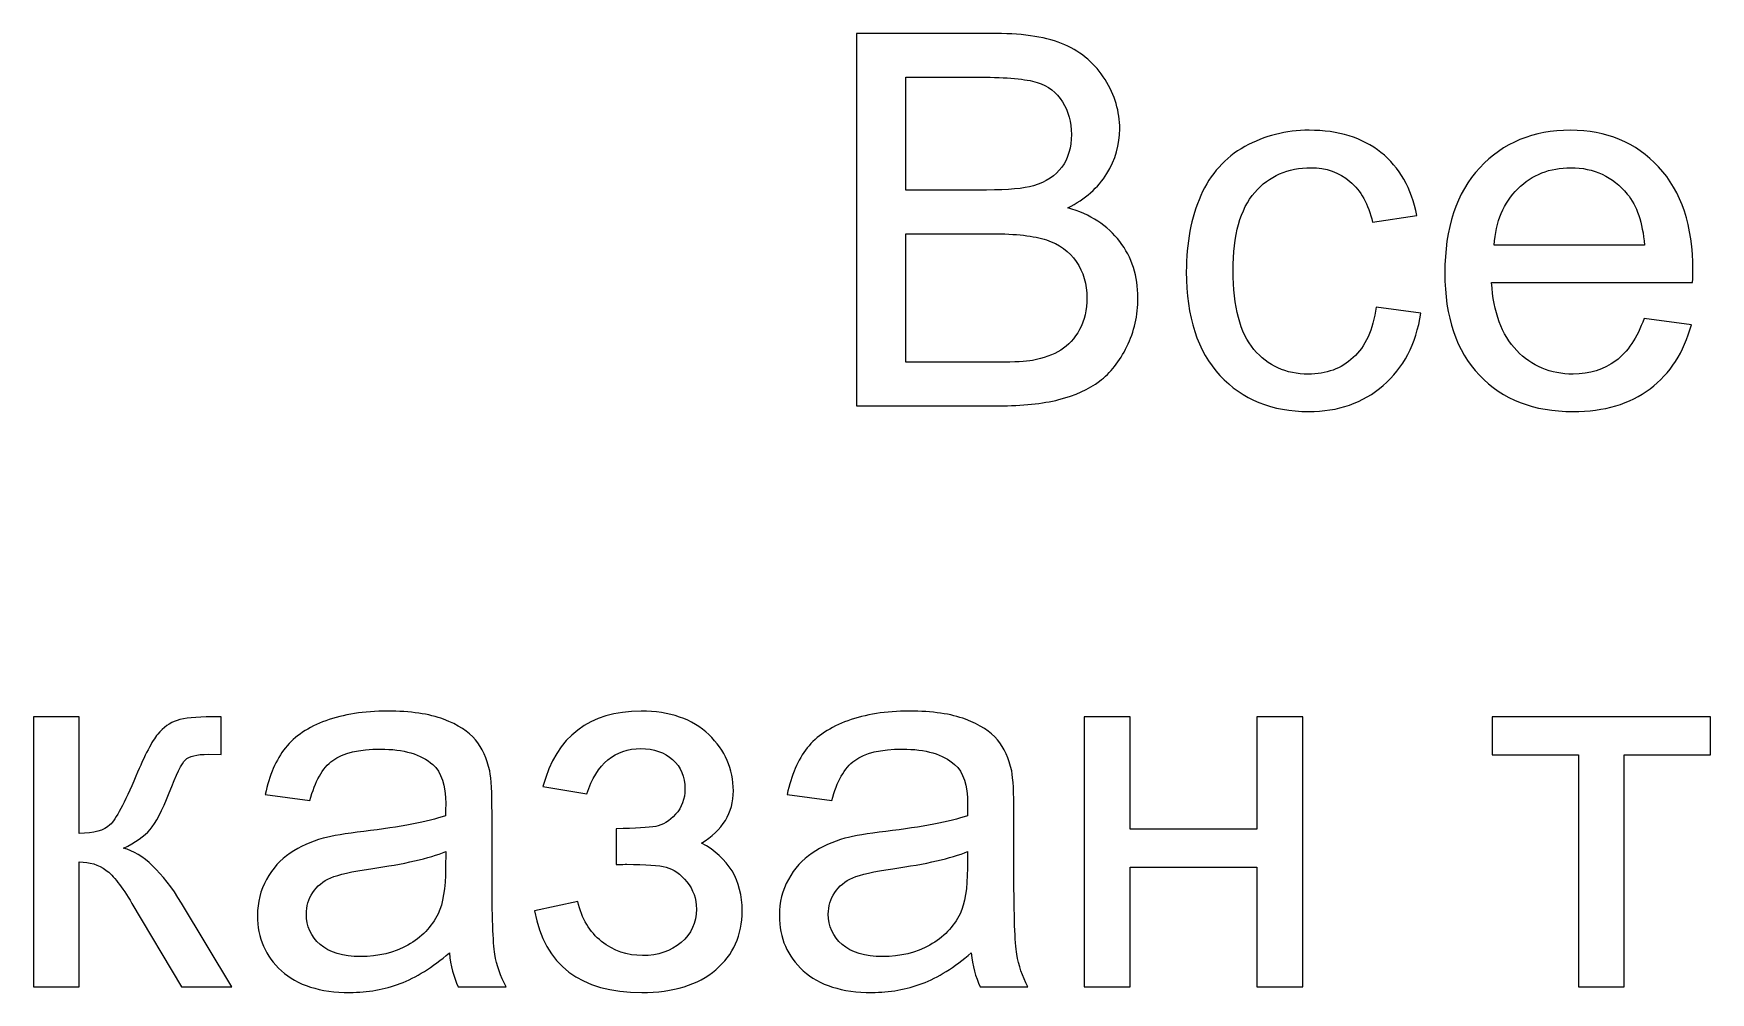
# Model space of a CAD drawing. Header units: centimetres. Extents: x -73.3 to 26.2, y -19.8 to 24.4.
# Drawn here: x -25.645 to -21.275, y 21.884 to 24.384 of the extents above; entities that cross this region are included whole.
import ezdxf

# ---------------------------------------------------------------- set-up
doc = ezdxf.new("R2010")
doc.units = ezdxf.units.CM
doc.header["$MEASUREMENT"] = 0
doc.layers.add('layer 1', color=7, linetype='Continuous')

msp = doc.modelspace()

# ---------------------------------------------------------------- linework, layer by layer
at = {"layer": 'layer 1', "color": 250}
for points, knots in [([(-23.50035, 23.41324), (-23.50035, 23.41324), (-23.50035, 24.38379), (-23.50035, 24.38379), (-23.50035, 24.38379), (-23.50035, 24.38379), (-23.13617, 24.38379), (-23.13617, 24.38379), (-23.13617, 24.38379), (-23.06207, 24.38379), (-23.00265, 24.37407), (-22.95769, 24.35442), (-22.95769, 24.35442), (-22.91296, 24.33476), (-22.87794, 24.30449), (-22.85264, 24.2636), (-22.85264, 24.2636), (-22.82711, 24.22293), (-22.81446, 24.18023), (-22.81446, 24.1355), (-22.81446, 24.1355), (-22.81446, 24.09416), (-22.82576, 24.05507), (-22.84812, 24.01848), (-22.84812, 24.01848), (-22.87049, 23.98188), (-22.90438, 23.95228), (-22.94978, 23.92969), (-22.94978, 23.92969), (-22.89105, 23.91252), (-22.84586, 23.88315), (-22.81446, 23.84158), (-22.81446, 23.84158), (-22.78283, 23.80024), (-22.76702, 23.75121), (-22.76702, 23.69473), (-22.76702, 23.69473), (-22.76702, 23.6491), (-22.77673, 23.60685), (-22.79593, 23.56777), (-22.79593, 23.56777), (-22.81514, 23.52868), (-22.83886, 23.49864), (-22.8671, 23.4774), (-22.8671, 23.4774), (-22.89534, 23.45639), (-22.93081, 23.44035), (-22.97328, 23.42951), (-22.97328, 23.42951), (-23.01598, 23.41866), (-23.06817, 23.41324), (-23.13007, 23.41324), (-23.13007, 23.41324), (-23.13007, 23.41324), (-23.50035, 23.41324), (-23.50035, 23.41324)], [0, 0, 0, 0, 0.0666667, 0.0666667, 0.0666667, 0.0666667, 0.1333333, 0.1333333, 0.1333333, 0.1333333, 0.2, 0.2, 0.2, 0.2, 0.2666667, 0.2666667, 0.2666667, 0.2666667, 0.3333333, 0.3333333, 0.3333333, 0.3333333, 0.4, 0.4, 0.4, 0.4, 0.4666667, 0.4666667, 0.4666667, 0.4666667, 0.5333333, 0.5333333, 0.5333333, 0.5333333, 0.6, 0.6, 0.6, 0.6, 0.6666667, 0.6666667, 0.6666667, 0.6666667, 0.7333333, 0.7333333, 0.7333333, 0.7333333, 0.8, 0.8, 0.8, 0.8, 0.8666667, 0.8666667, 0.8666667, 0.8666667, 1, 1, 1, 1]), ([(-23.37157, 23.97578), (-23.37157, 23.97578), (-23.1617, 23.97578), (-23.1617, 23.97578), (-23.1617, 23.97578), (-23.10476, 23.97578), (-23.06387, 23.97962), (-23.03925, 23.98707), (-23.03925, 23.98707), (-23.00649, 23.99679), (-22.98187, 24.01305), (-22.96537, 24.03564), (-22.96537, 24.03564), (-22.94888, 24.05824), (-22.94052, 24.08648), (-22.94052, 24.12059), (-22.94052, 24.12059), (-22.94052, 24.1529), (-22.9482, 24.18136), (-22.96379, 24.20576), (-22.96379, 24.20576), (-22.97915, 24.23039), (-23.00129, 24.24733), (-23.02999, 24.25637), (-23.02999, 24.25637), (-23.05868, 24.2654), (-23.10793, 24.26992), (-23.17751, 24.26992), (-23.17751, 24.26992), (-23.17751, 24.26992), (-23.37157, 24.26992), (-23.37157, 24.26992), (-23.37157, 24.26992), (-23.37157, 24.26992), (-23.37157, 23.97578), (-23.37157, 23.97578)], [0, 0, 0, 0, 0.1, 0.1, 0.1, 0.1, 0.2, 0.2, 0.2, 0.2, 0.3, 0.3, 0.3, 0.3, 0.4, 0.4, 0.4, 0.4, 0.5, 0.5, 0.5, 0.5, 0.6, 0.6, 0.6, 0.6, 0.7, 0.7, 0.7, 0.7, 0.8, 0.8, 0.8, 0.8, 1, 1, 1, 1]), ([(-22.14619, 23.67079), (-22.14619, 23.67079), (-22.02961, 23.65452), (-22.02961, 23.65452), (-22.02961, 23.65452), (-22.04249, 23.57432), (-22.07502, 23.51174), (-22.12766, 23.46633), (-22.12766, 23.46633), (-22.1803, 23.42092), (-22.24514, 23.39833), (-22.32173, 23.39833), (-22.32173, 23.39833), (-22.41774, 23.39833), (-22.49501, 23.42973), (-22.55329, 23.49254), (-22.55329, 23.49254), (-22.61181, 23.55534), (-22.64095, 23.64526), (-22.64095, 23.76228), (-22.64095, 23.76228), (-22.64095, 23.83819), (-22.6283, 23.90439), (-22.60322, 23.96132), (-22.60322, 23.96132), (-22.57814, 24.01802), (-22.53996, 24.06072), (-22.48845, 24.08896), (-22.48845, 24.08896), (-22.43717, 24.11743), (-22.38137, 24.13166), (-22.32082, 24.13166), (-22.32082, 24.13166), (-22.24469, 24.13166), (-22.18211, 24.11246), (-22.13376, 24.07383), (-22.13376, 24.07383), (-22.08519, 24.03519), (-22.05401, 23.9803), (-22.04046, 23.90936), (-22.04046, 23.90936), (-22.04046, 23.90936), (-22.15568, 23.89174), (-22.15568, 23.89174), (-22.15568, 23.89174), (-22.16675, 23.93895), (-22.18618, 23.97442), (-22.21442, 23.99837), (-22.21442, 23.99837), (-22.24243, 24.02209), (-22.27632, 24.03406), (-22.31608, 24.03406), (-22.31608, 24.03406), (-22.37617, 24.03406), (-22.42497, 24.0126), (-22.4627, 23.96968), (-22.4627, 23.96968), (-22.5002, 23.92653), (-22.51895, 23.85875), (-22.51895, 23.76567), (-22.51895, 23.76567), (-22.51895, 23.67124), (-22.50088, 23.60279), (-22.46473, 23.56009), (-22.46473, 23.56009), (-22.42836, 23.51739), (-22.38114, 23.49593), (-22.32308, 23.49593), (-22.32308, 23.49593), (-22.27609, 23.49593), (-22.23701, 23.51016), (-22.20583, 23.53885), (-22.20583, 23.53885), (-22.17443, 23.56732), (-22.15455, 23.61137), (-22.14619, 23.67079)], [0, 0, 0, 0, 0.05, 0.05, 0.05, 0.05, 0.1, 0.1, 0.1, 0.1, 0.15, 0.15, 0.15, 0.15, 0.2, 0.2, 0.2, 0.2, 0.25, 0.25, 0.25, 0.25, 0.3, 0.3, 0.3, 0.3, 0.35, 0.35, 0.35, 0.35, 0.4, 0.4, 0.4, 0.4, 0.45, 0.45, 0.45, 0.45, 0.5, 0.5, 0.5, 0.5, 0.55, 0.55, 0.55, 0.55, 0.6, 0.6, 0.6, 0.6, 0.65, 0.65, 0.65, 0.65, 0.7, 0.7, 0.7, 0.7, 0.75, 0.75, 0.75, 0.75, 0.8, 0.8, 0.8, 0.8, 0.85, 0.85, 0.85, 0.85, 0.9, 0.9, 0.9, 0.9, 1, 1, 1, 1]), ([(-21.44811, 23.64097), (-21.44811, 23.64097), (-21.32475, 23.6247), (-21.32475, 23.6247), (-21.32475, 23.6247), (-21.34396, 23.55308), (-21.37988, 23.49728), (-21.43229, 23.45775), (-21.43229, 23.45775), (-21.4847, 23.41821), (-21.55158, 23.39833), (-21.63313, 23.39833), (-21.63313, 23.39833), (-21.7357, 23.39833), (-21.81703, 23.42996), (-21.87712, 23.49322), (-21.87712, 23.49322), (-21.93722, 23.55625), (-21.96727, 23.64503), (-21.96727, 23.75912), (-21.96727, 23.75912), (-21.96727, 23.87705), (-21.93699, 23.96877), (-21.87622, 24.03384), (-21.87622, 24.03384), (-21.81545, 24.09913), (-21.7366, 24.13166), (-21.63968, 24.13166), (-21.63968, 24.13166), (-21.54593, 24.13166), (-21.46934, 24.09981), (-21.40993, 24.03587), (-21.40993, 24.03587), (-21.35051, 23.97194), (-21.32069, 23.88202), (-21.32069, 23.76612), (-21.32069, 23.76612), (-21.32069, 23.75912), (-21.32091, 23.7485), (-21.32137, 23.7345), (-21.32137, 23.7345), (-21.32137, 23.7345), (-21.84527, 23.7345), (-21.84527, 23.7345), (-21.84527, 23.7345), (-21.84075, 23.65746), (-21.81906, 23.59827), (-21.77975, 23.55738), (-21.77975, 23.55738), (-21.74067, 23.51648), (-21.69165, 23.49593), (-21.63313, 23.49593), (-21.63313, 23.49593), (-21.58953, 23.49593), (-21.55225, 23.50745), (-21.52153, 23.53049), (-21.52153, 23.53049), (-21.49058, 23.55354), (-21.46618, 23.59036), (-21.44811, 23.64097)], [0, 0, 0, 0, 0.0625, 0.0625, 0.0625, 0.0625, 0.125, 0.125, 0.125, 0.125, 0.1875, 0.1875, 0.1875, 0.1875, 0.25, 0.25, 0.25, 0.25, 0.3125, 0.3125, 0.3125, 0.3125, 0.375, 0.375, 0.375, 0.375, 0.4375, 0.4375, 0.4375, 0.4375, 0.5, 0.5, 0.5, 0.5, 0.5625, 0.5625, 0.5625, 0.5625, 0.625, 0.625, 0.625, 0.625, 0.6875, 0.6875, 0.6875, 0.6875, 0.75, 0.75, 0.75, 0.75, 0.8125, 0.8125, 0.8125, 0.8125, 0.875, 0.875, 0.875, 0.875, 1, 1, 1, 1]), ([(-21.83849, 23.83209), (-21.83849, 23.83209), (-21.44675, 23.83209), (-21.44675, 23.83209), (-21.44675, 23.83209), (-21.45195, 23.89128), (-21.46708, 23.93556), (-21.49171, 23.96516), (-21.49171, 23.96516), (-21.52944, 24.01102), (-21.57869, 24.03406), (-21.63901, 24.03406), (-21.63901, 24.03406), (-21.69368, 24.03406), (-21.73954, 24.01576), (-21.77682, 23.97917), (-21.77682, 23.97917), (-21.81387, 23.94257), (-21.83443, 23.89354), (-21.83849, 23.83209)], [0, 0, 0, 0, 0.1666667, 0.1666667, 0.1666667, 0.1666667, 0.3333333, 0.3333333, 0.3333333, 0.3333333, 0.5, 0.5, 0.5, 0.5, 0.6666667, 0.6666667, 0.6666667, 0.6666667, 1, 1, 1, 1]), ([(-23.37157, 23.5271), (-23.37157, 23.5271), (-23.12984, 23.5271), (-23.12984, 23.5271), (-23.12984, 23.5271), (-23.08827, 23.5271), (-23.05913, 23.52868), (-23.04219, 23.53185), (-23.04219, 23.53185), (-23.01282, 23.53704), (-22.98797, 23.54585), (-22.96808, 23.55828), (-22.96808, 23.55828), (-22.9482, 23.57071), (-22.93194, 23.58878), (-22.91906, 23.6125), (-22.91906, 23.6125), (-22.90618, 23.63622), (-22.89986, 23.66356), (-22.89986, 23.69451), (-22.89986, 23.69451), (-22.89986, 23.73088), (-22.90912, 23.76228), (-22.92787, 23.78917), (-22.92787, 23.78917), (-22.9464, 23.81605), (-22.97215, 23.8348), (-23.00513, 23.84565), (-23.00513, 23.84565), (-23.03789, 23.85649), (-23.08534, 23.86191), (-23.14701, 23.86191), (-23.14701, 23.86191), (-23.14701, 23.86191), (-23.37157, 23.86191), (-23.37157, 23.86191), (-23.37157, 23.86191), (-23.37157, 23.86191), (-23.37157, 23.5271), (-23.37157, 23.5271)], [0, 0, 0, 0, 0.0909091, 0.0909091, 0.0909091, 0.0909091, 0.1818182, 0.1818182, 0.1818182, 0.1818182, 0.2727273, 0.2727273, 0.2727273, 0.2727273, 0.3636364, 0.3636364, 0.3636364, 0.3636364, 0.4545455, 0.4545455, 0.4545455, 0.4545455, 0.5454545, 0.5454545, 0.5454545, 0.5454545, 0.6363636, 0.6363636, 0.6363636, 0.6363636, 0.7272727, 0.7272727, 0.7272727, 0.7272727, 0.8181818, 0.8181818, 0.8181818, 0.8181818, 1, 1, 1, 1]), ([(-25.64533, 22.60242), (-25.64533, 22.60242), (-25.52605, 22.60242), (-25.52605, 22.60242), (-25.52605, 22.60242), (-25.52605, 22.60242), (-25.52605, 22.29879), (-25.52605, 22.29879), (-25.52605, 22.29879), (-25.48809, 22.29879), (-25.46143, 22.30601), (-25.44607, 22.3207), (-25.44607, 22.3207), (-25.43094, 22.33516), (-25.40857, 22.37741), (-25.37875, 22.44767), (-25.37875, 22.44767), (-25.35525, 22.50324), (-25.33628, 22.53984), (-25.32182, 22.55746), (-25.32182, 22.55746), (-25.30713, 22.57508), (-25.29041, 22.58706), (-25.27144, 22.59316), (-25.27144, 22.59316), (-25.25223, 22.59926), (-25.22173, 22.60242), (-25.17994, 22.60242), (-25.17994, 22.60242), (-25.17994, 22.60242), (-25.15599, 22.60242), (-25.15599, 22.60242), (-25.15599, 22.60242), (-25.15599, 22.60242), (-25.15599, 22.50415), (-25.15599, 22.50415), (-25.15599, 22.50415), (-25.15599, 22.50415), (-25.1892, 22.50482), (-25.1892, 22.50482), (-25.1892, 22.50482), (-25.22061, 22.50482), (-25.24071, 22.50008), (-25.24952, 22.49082), (-25.24952, 22.49082), (-25.25879, 22.4811), (-25.27302, 22.45218), (-25.292, 22.40406), (-25.292, 22.40406), (-25.31007, 22.35798), (-25.32656, 22.32612), (-25.3417, 22.3085), (-25.3417, 22.3085), (-25.35661, 22.29088), (-25.37988, 22.27484), (-25.41128, 22.26015), (-25.41128, 22.26015), (-25.36, 22.24637), (-25.30939, 22.1987), (-25.25969, 22.11692), (-25.25969, 22.11692), (-25.25969, 22.11692), (-25.12888, 21.89891), (-25.12888, 21.89891), (-25.12888, 21.89891), (-25.12888, 21.89891), (-25.25992, 21.89891), (-25.25992, 21.89891), (-25.25992, 21.89891), (-25.25992, 21.89891), (-25.38891, 22.11624), (-25.38891, 22.11624), (-25.38891, 22.11624), (-25.4149, 22.1603), (-25.43749, 22.18922), (-25.45669, 22.20322), (-25.45669, 22.20322), (-25.47612, 22.21723), (-25.49916, 22.22423), (-25.52605, 22.22423), (-25.52605, 22.22423), (-25.52605, 22.22423), (-25.52605, 21.89891), (-25.52605, 21.89891), (-25.52605, 21.89891), (-25.52605, 21.89891), (-25.64533, 21.89891), (-25.64533, 21.89891), (-25.64533, 21.89891), (-25.64533, 21.89891), (-25.64533, 22.60242), (-25.64533, 22.60242)], [0, 0, 0, 0, 0.0416667, 0.0416667, 0.0416667, 0.0416667, 0.0833333, 0.0833333, 0.0833333, 0.0833333, 0.125, 0.125, 0.125, 0.125, 0.1666667, 0.1666667, 0.1666667, 0.1666667, 0.2083333, 0.2083333, 0.2083333, 0.2083333, 0.25, 0.25, 0.25, 0.25, 0.2916667, 0.2916667, 0.2916667, 0.2916667, 0.3333333, 0.3333333, 0.3333333, 0.3333333, 0.375, 0.375, 0.375, 0.375, 0.4166667, 0.4166667, 0.4166667, 0.4166667, 0.4583333, 0.4583333, 0.4583333, 0.4583333, 0.5, 0.5, 0.5, 0.5, 0.5416667, 0.5416667, 0.5416667, 0.5416667, 0.5833333, 0.5833333, 0.5833333, 0.5833333, 0.625, 0.625, 0.625, 0.625, 0.6666667, 0.6666667, 0.6666667, 0.6666667, 0.7083333, 0.7083333, 0.7083333, 0.7083333, 0.75, 0.75, 0.75, 0.75, 0.7916667, 0.7916667, 0.7916667, 0.7916667, 0.8333333, 0.8333333, 0.8333333, 0.8333333, 0.875, 0.875, 0.875, 0.875, 0.9166667, 0.9166667, 0.9166667, 0.9166667, 1, 1, 1, 1]), ([(-24.5616, 21.98702), (-24.60588, 21.94929), (-24.64858, 21.92286), (-24.68947, 21.90727), (-24.68947, 21.90727), (-24.73036, 21.89168), (-24.77419, 21.884), (-24.82118, 21.884), (-24.82118, 21.884), (-24.89844, 21.884), (-24.95786, 21.90275), (-24.99943, 21.94048), (-24.99943, 21.94048), (-25.041, 21.97798), (-25.06178, 22.0261), (-25.06178, 22.08461), (-25.06178, 22.08461), (-25.06178, 22.11895), (-25.05387, 22.15036), (-25.03829, 22.17882), (-25.03829, 22.17882), (-25.02247, 22.20729), (-25.00191, 22.22988), (-24.97661, 22.24705), (-24.97661, 22.24705), (-24.95108, 22.26422), (-24.92262, 22.27732), (-24.89076, 22.28613), (-24.89076, 22.28613), (-24.86727, 22.29223), (-24.8318, 22.29811), (-24.78458, 22.30398), (-24.78458, 22.30398), (-24.68834, 22.31528), (-24.61717, 22.32906), (-24.57176, 22.34487), (-24.57176, 22.34487), (-24.57131, 22.36114), (-24.57109, 22.37153), (-24.57109, 22.37582), (-24.57109, 22.37582), (-24.57109, 22.42417), (-24.58238, 22.45828), (-24.60497, 22.47816), (-24.60497, 22.47816), (-24.63547, 22.50505), (-24.68088, 22.51838), (-24.74098, 22.51838), (-24.74098, 22.51838), (-24.79723, 22.51838), (-24.8388, 22.50844), (-24.86546, 22.48878), (-24.86546, 22.48878), (-24.89234, 22.46913), (-24.912, 22.43434), (-24.92488, 22.38418), (-24.92488, 22.38418), (-24.92488, 22.38418), (-25.04145, 22.40045), (-25.04145, 22.40045), (-25.04145, 22.40045), (-25.03083, 22.45038), (-25.01344, 22.49082), (-24.98904, 22.52154), (-24.98904, 22.52154), (-24.96464, 22.55227), (-24.92939, 22.57576), (-24.88331, 22.59248), (-24.88331, 22.59248), (-24.83744, 22.60897), (-24.7839, 22.61733), (-24.72336, 22.61733), (-24.72336, 22.61733), (-24.66326, 22.61733), (-24.61424, 22.61033), (-24.57651, 22.59609), (-24.57651, 22.59609), (-24.53901, 22.58186), (-24.51122, 22.56424), (-24.4936, 22.54278), (-24.4936, 22.54278), (-24.47598, 22.52131), (-24.46355, 22.4942), (-24.45632, 22.46145), (-24.45632, 22.46145), (-24.45248, 22.44111), (-24.45045, 22.40452), (-24.45045, 22.35188), (-24.45045, 22.35188), (-24.45045, 22.35188), (-24.45045, 22.19373), (-24.45045, 22.19373), (-24.45045, 22.19373), (-24.45045, 22.08326), (-24.44796, 22.01345), (-24.44299, 21.98386), (-24.44299, 21.98386), (-24.43825, 21.95426), (-24.42831, 21.92602), (-24.41385, 21.89891), (-24.41385, 21.89891), (-24.41385, 21.89891), (-24.53855, 21.89891), (-24.53855, 21.89891), (-24.53855, 21.89891), (-24.55053, 21.92399), (-24.55821, 21.95336), (-24.5616, 21.98702)], [0, 0, 0, 0, 0.0357143, 0.0357143, 0.0357143, 0.0357143, 0.0714286, 0.0714286, 0.0714286, 0.0714286, 0.1071429, 0.1071429, 0.1071429, 0.1071429, 0.1428571, 0.1428571, 0.1428571, 0.1428571, 0.1785714, 0.1785714, 0.1785714, 0.1785714, 0.2142857, 0.2142857, 0.2142857, 0.2142857, 0.25, 0.25, 0.25, 0.25, 0.2857143, 0.2857143, 0.2857143, 0.2857143, 0.3214286, 0.3214286, 0.3214286, 0.3214286, 0.3571429, 0.3571429, 0.3571429, 0.3571429, 0.3928571, 0.3928571, 0.3928571, 0.3928571, 0.4285714, 0.4285714, 0.4285714, 0.4285714, 0.4642857, 0.4642857, 0.4642857, 0.4642857, 0.5, 0.5, 0.5, 0.5, 0.5357143, 0.5357143, 0.5357143, 0.5357143, 0.5714286, 0.5714286, 0.5714286, 0.5714286, 0.6071429, 0.6071429, 0.6071429, 0.6071429, 0.6428571, 0.6428571, 0.6428571, 0.6428571, 0.6785714, 0.6785714, 0.6785714, 0.6785714, 0.7142857, 0.7142857, 0.7142857, 0.7142857, 0.75, 0.75, 0.75, 0.75, 0.7857143, 0.7857143, 0.7857143, 0.7857143, 0.8214286, 0.8214286, 0.8214286, 0.8214286, 0.8571429, 0.8571429, 0.8571429, 0.8571429, 0.8928571, 0.8928571, 0.8928571, 0.8928571, 0.9285714, 0.9285714, 0.9285714, 0.9285714, 1, 1, 1, 1]), ([(-24.12648, 22.21745), (-24.12648, 22.21745), (-24.12648, 22.31099), (-24.12648, 22.31099), (-24.12648, 22.31099), (-24.07633, 22.31144), (-24.04199, 22.31347), (-24.02392, 22.31686), (-24.02392, 22.31686), (-24.00562, 22.32047), (-23.98822, 22.33087), (-23.97195, 22.34849), (-23.97195, 22.34849), (-23.95569, 22.36611), (-23.94756, 22.38802), (-23.94756, 22.41446), (-23.94756, 22.41446), (-23.94756, 22.44631), (-23.95817, 22.47206), (-23.97964, 22.49104), (-23.97964, 22.49104), (-24.0011, 22.51024), (-24.02866, 22.51973), (-24.06277, 22.51973), (-24.06277, 22.51973), (-24.12987, 22.51973), (-24.17686, 22.48042), (-24.20375, 22.4018), (-24.20375, 22.4018), (-24.20375, 22.4018), (-24.31761, 22.42078), (-24.31761, 22.42078), (-24.31761, 22.42078), (-24.28237, 22.55181), (-24.19697, 22.61733), (-24.06187, 22.61733), (-24.06187, 22.61733), (-23.98687, 22.61733), (-23.92813, 22.597), (-23.88543, 22.55611), (-23.88543, 22.55611), (-23.84273, 22.51522), (-23.82149, 22.46642), (-23.82149, 22.40971), (-23.82149, 22.40971), (-23.82149, 22.35255), (-23.84928, 22.30692), (-23.90463, 22.27326), (-23.90463, 22.27326), (-23.86916, 22.25428), (-23.84273, 22.23011), (-23.82488, 22.20074), (-23.82488, 22.20074), (-23.80726, 22.17137), (-23.79845, 22.13658), (-23.79845, 22.09636), (-23.79845, 22.09636), (-23.79845, 22.03333), (-23.82149, 21.98227), (-23.86735, 21.94296), (-23.86735, 21.94296), (-23.91344, 21.90365), (-23.9776, 21.884), (-24.06029, 21.884), (-24.06029, 21.884), (-24.22069, 21.884), (-24.31377, 21.95494), (-24.3393, 22.09681), (-24.3393, 22.09681), (-24.3393, 22.09681), (-24.22679, 22.12121), (-24.22679, 22.12121), (-24.22679, 22.12121), (-24.21662, 22.07648), (-24.19607, 22.04169), (-24.16489, 22.01707), (-24.16489, 22.01707), (-24.13371, 21.99244), (-24.09824, 21.98024), (-24.05803, 21.98024), (-24.05803, 21.98024), (-24.01782, 21.98024), (-23.98438, 21.99154), (-23.95772, 22.01435), (-23.95772, 22.01435), (-23.93106, 22.03695), (-23.91773, 22.06586), (-23.91773, 22.10111), (-23.91773, 22.10111), (-23.91773, 22.12844), (-23.92609, 22.15216), (-23.94281, 22.1725), (-23.94281, 22.1725), (-23.95953, 22.19283), (-23.97738, 22.20548), (-23.99635, 22.21045), (-23.99635, 22.21045), (-24.01533, 22.21565), (-24.04967, 22.21813), (-24.09937, 22.21813), (-24.09937, 22.21813), (-24.10344, 22.21813), (-24.11248, 22.21791), (-24.12648, 22.21745)], [0, 0, 0, 0, 0.037037, 0.037037, 0.037037, 0.037037, 0.0740741, 0.0740741, 0.0740741, 0.0740741, 0.1111111, 0.1111111, 0.1111111, 0.1111111, 0.1481481, 0.1481481, 0.1481481, 0.1481481, 0.1851852, 0.1851852, 0.1851852, 0.1851852, 0.2222222, 0.2222222, 0.2222222, 0.2222222, 0.2592593, 0.2592593, 0.2592593, 0.2592593, 0.2962963, 0.2962963, 0.2962963, 0.2962963, 0.3333333, 0.3333333, 0.3333333, 0.3333333, 0.3703704, 0.3703704, 0.3703704, 0.3703704, 0.4074074, 0.4074074, 0.4074074, 0.4074074, 0.4444444, 0.4444444, 0.4444444, 0.4444444, 0.4814815, 0.4814815, 0.4814815, 0.4814815, 0.5185185, 0.5185185, 0.5185185, 0.5185185, 0.5555556, 0.5555556, 0.5555556, 0.5555556, 0.5925926, 0.5925926, 0.5925926, 0.5925926, 0.6296296, 0.6296296, 0.6296296, 0.6296296, 0.6666667, 0.6666667, 0.6666667, 0.6666667, 0.7037037, 0.7037037, 0.7037037, 0.7037037, 0.7407407, 0.7407407, 0.7407407, 0.7407407, 0.7777778, 0.7777778, 0.7777778, 0.7777778, 0.8148148, 0.8148148, 0.8148148, 0.8148148, 0.8518519, 0.8518519, 0.8518519, 0.8518519, 0.8888889, 0.8888889, 0.8888889, 0.8888889, 0.9259259, 0.9259259, 0.9259259, 0.9259259, 1, 1, 1, 1]), ([(-23.20135, 21.98702), (-23.24563, 21.94929), (-23.28833, 21.92286), (-23.32922, 21.90727), (-23.32922, 21.90727), (-23.37011, 21.89168), (-23.41394, 21.884), (-23.46093, 21.884), (-23.46093, 21.884), (-23.53819, 21.884), (-23.59761, 21.90275), (-23.63918, 21.94048), (-23.63918, 21.94048), (-23.68075, 21.97798), (-23.70153, 22.0261), (-23.70153, 22.08461), (-23.70153, 22.08461), (-23.70153, 22.11895), (-23.69362, 22.15036), (-23.67804, 22.17882), (-23.67804, 22.17882), (-23.66222, 22.20729), (-23.64166, 22.22988), (-23.61636, 22.24705), (-23.61636, 22.24705), (-23.59083, 22.26422), (-23.56237, 22.27732), (-23.53051, 22.28613), (-23.53051, 22.28613), (-23.50702, 22.29223), (-23.47155, 22.29811), (-23.42433, 22.30398), (-23.42433, 22.30398), (-23.32809, 22.31528), (-23.25692, 22.32906), (-23.21151, 22.34487), (-23.21151, 22.34487), (-23.21106, 22.36114), (-23.21084, 22.37153), (-23.21084, 22.37582), (-23.21084, 22.37582), (-23.21084, 22.42417), (-23.22213, 22.45828), (-23.24472, 22.47816), (-23.24472, 22.47816), (-23.27522, 22.50505), (-23.32063, 22.51838), (-23.38073, 22.51838), (-23.38073, 22.51838), (-23.43698, 22.51838), (-23.47855, 22.50844), (-23.50521, 22.48878), (-23.50521, 22.48878), (-23.53209, 22.46913), (-23.55175, 22.43434), (-23.56463, 22.38418), (-23.56463, 22.38418), (-23.56463, 22.38418), (-23.6812, 22.40045), (-23.6812, 22.40045), (-23.6812, 22.40045), (-23.67058, 22.45038), (-23.65319, 22.49082), (-23.62879, 22.52154), (-23.62879, 22.52154), (-23.60439, 22.55227), (-23.56914, 22.57576), (-23.52306, 22.59248), (-23.52306, 22.59248), (-23.47719, 22.60897), (-23.42365, 22.61733), (-23.36311, 22.61733), (-23.36311, 22.61733), (-23.30301, 22.61733), (-23.25399, 22.61033), (-23.21626, 22.59609), (-23.21626, 22.59609), (-23.17876, 22.58186), (-23.15097, 22.56424), (-23.13335, 22.54278), (-23.13335, 22.54278), (-23.11573, 22.52131), (-23.1033, 22.4942), (-23.09607, 22.46145), (-23.09607, 22.46145), (-23.09223, 22.44111), (-23.0902, 22.40452), (-23.0902, 22.35188), (-23.0902, 22.35188), (-23.0902, 22.35188), (-23.0902, 22.19373), (-23.0902, 22.19373), (-23.0902, 22.19373), (-23.0902, 22.08326), (-23.08771, 22.01345), (-23.08274, 21.98386), (-23.08274, 21.98386), (-23.078, 21.95426), (-23.06806, 21.92602), (-23.0536, 21.89891), (-23.0536, 21.89891), (-23.0536, 21.89891), (-23.1783, 21.89891), (-23.1783, 21.89891), (-23.1783, 21.89891), (-23.19028, 21.92399), (-23.19796, 21.95336), (-23.20135, 21.98702)], [0, 0, 0, 0, 0.0357143, 0.0357143, 0.0357143, 0.0357143, 0.0714286, 0.0714286, 0.0714286, 0.0714286, 0.1071429, 0.1071429, 0.1071429, 0.1071429, 0.1428571, 0.1428571, 0.1428571, 0.1428571, 0.1785714, 0.1785714, 0.1785714, 0.1785714, 0.2142857, 0.2142857, 0.2142857, 0.2142857, 0.25, 0.25, 0.25, 0.25, 0.2857143, 0.2857143, 0.2857143, 0.2857143, 0.3214286, 0.3214286, 0.3214286, 0.3214286, 0.3571429, 0.3571429, 0.3571429, 0.3571429, 0.3928571, 0.3928571, 0.3928571, 0.3928571, 0.4285714, 0.4285714, 0.4285714, 0.4285714, 0.4642857, 0.4642857, 0.4642857, 0.4642857, 0.5, 0.5, 0.5, 0.5, 0.5357143, 0.5357143, 0.5357143, 0.5357143, 0.5714286, 0.5714286, 0.5714286, 0.5714286, 0.6071429, 0.6071429, 0.6071429, 0.6071429, 0.6428571, 0.6428571, 0.6428571, 0.6428571, 0.6785714, 0.6785714, 0.6785714, 0.6785714, 0.7142857, 0.7142857, 0.7142857, 0.7142857, 0.75, 0.75, 0.75, 0.75, 0.7857143, 0.7857143, 0.7857143, 0.7857143, 0.8214286, 0.8214286, 0.8214286, 0.8214286, 0.8571429, 0.8571429, 0.8571429, 0.8571429, 0.8928571, 0.8928571, 0.8928571, 0.8928571, 0.9285714, 0.9285714, 0.9285714, 0.9285714, 1, 1, 1, 1]), ([(-22.90698, 22.60242), (-22.90698, 22.60242), (-22.78769, 22.60242), (-22.78769, 22.60242), (-22.78769, 22.60242), (-22.78769, 22.60242), (-22.78769, 22.30963), (-22.78769, 22.30963), (-22.78769, 22.30963), (-22.78769, 22.30963), (-22.45695, 22.30963), (-22.45695, 22.30963), (-22.45695, 22.30963), (-22.45695, 22.30963), (-22.45695, 22.60242), (-22.45695, 22.60242), (-22.45695, 22.60242), (-22.45695, 22.60242), (-22.33766, 22.60242), (-22.33766, 22.60242), (-22.33766, 22.60242), (-22.33766, 22.60242), (-22.33766, 21.89891), (-22.33766, 21.89891), (-22.33766, 21.89891), (-22.33766, 21.89891), (-22.45695, 21.89891), (-22.45695, 21.89891), (-22.45695, 21.89891), (-22.45695, 21.89891), (-22.45695, 22.21068), (-22.45695, 22.21068), (-22.45695, 22.21068), (-22.45695, 22.21068), (-22.78769, 22.21068), (-22.78769, 22.21068), (-22.78769, 22.21068), (-22.78769, 22.21068), (-22.78769, 21.89891), (-22.78769, 21.89891), (-22.78769, 21.89891), (-22.78769, 21.89891), (-22.90698, 21.89891), (-22.90698, 21.89891), (-22.90698, 21.89891), (-22.90698, 21.89891), (-22.90698, 22.60242), (-22.90698, 22.60242)], [0, 0, 0, 0, 0.0769231, 0.0769231, 0.0769231, 0.0769231, 0.1538462, 0.1538462, 0.1538462, 0.1538462, 0.2307692, 0.2307692, 0.2307692, 0.2307692, 0.3076923, 0.3076923, 0.3076923, 0.3076923, 0.3846154, 0.3846154, 0.3846154, 0.3846154, 0.4615385, 0.4615385, 0.4615385, 0.4615385, 0.5384615, 0.5384615, 0.5384615, 0.5384615, 0.6153846, 0.6153846, 0.6153846, 0.6153846, 0.6923077, 0.6923077, 0.6923077, 0.6923077, 0.7692308, 0.7692308, 0.7692308, 0.7692308, 0.8461538, 0.8461538, 0.8461538, 0.8461538, 1, 1, 1, 1]), ([(-21.84425, 22.60242), (-21.84425, 22.60242), (-21.27494, 22.60242), (-21.27494, 22.60242), (-21.27494, 22.60242), (-21.27494, 22.60242), (-21.27494, 22.50347), (-21.27494, 22.50347), (-21.27494, 22.50347), (-21.27494, 22.50347), (-21.49995, 22.50347), (-21.49995, 22.50347), (-21.49995, 22.50347), (-21.49995, 22.50347), (-21.49995, 21.89891), (-21.49995, 21.89891), (-21.49995, 21.89891), (-21.49995, 21.89891), (-21.61924, 21.89891), (-21.61924, 21.89891), (-21.61924, 21.89891), (-21.61924, 21.89891), (-21.61924, 22.50347), (-21.61924, 22.50347), (-21.61924, 22.50347), (-21.61924, 22.50347), (-21.84425, 22.50347), (-21.84425, 22.50347), (-21.84425, 22.50347), (-21.84425, 22.50347), (-21.84425, 22.60242), (-21.84425, 22.60242)], [0, 0, 0, 0, 0.1111111, 0.1111111, 0.1111111, 0.1111111, 0.2222222, 0.2222222, 0.2222222, 0.2222222, 0.3333333, 0.3333333, 0.3333333, 0.3333333, 0.4444444, 0.4444444, 0.4444444, 0.4444444, 0.5555556, 0.5555556, 0.5555556, 0.5555556, 0.6666667, 0.6666667, 0.6666667, 0.6666667, 0.7777778, 0.7777778, 0.7777778, 0.7777778, 1, 1, 1, 1]), ([(-24.57109, 22.25134), (-24.61446, 22.23372), (-24.67953, 22.21881), (-24.76628, 22.20661), (-24.76628, 22.20661), (-24.81553, 22.19961), (-24.85032, 22.1917), (-24.87065, 22.18289), (-24.87065, 22.18289), (-24.89099, 22.17408), (-24.90658, 22.1612), (-24.91765, 22.14448), (-24.91765, 22.14448), (-24.92872, 22.12754), (-24.93436, 22.10879), (-24.93436, 22.088), (-24.93436, 22.088), (-24.93436, 22.0566), (-24.92239, 22.03017), (-24.89822, 22.00916), (-24.89822, 22.00916), (-24.87404, 21.98815), (-24.8388, 21.97753), (-24.79249, 21.97753), (-24.79249, 21.97753), (-24.74663, 21.97753), (-24.70573, 21.98747), (-24.66981, 22.00758), (-24.66981, 22.00758), (-24.63412, 22.02746), (-24.60769, 22.05479), (-24.59097, 22.08936), (-24.59097, 22.08936), (-24.57809, 22.11624), (-24.57176, 22.15578), (-24.57176, 22.20797), (-24.57176, 22.20797), (-24.57176, 22.20797), (-24.57109, 22.25134), (-24.57109, 22.25134)], [0, 0, 0, 0, 0.0909091, 0.0909091, 0.0909091, 0.0909091, 0.1818182, 0.1818182, 0.1818182, 0.1818182, 0.2727273, 0.2727273, 0.2727273, 0.2727273, 0.3636364, 0.3636364, 0.3636364, 0.3636364, 0.4545455, 0.4545455, 0.4545455, 0.4545455, 0.5454545, 0.5454545, 0.5454545, 0.5454545, 0.6363636, 0.6363636, 0.6363636, 0.6363636, 0.7272727, 0.7272727, 0.7272727, 0.7272727, 0.8181818, 0.8181818, 0.8181818, 0.8181818, 1, 1, 1, 1]), ([(-23.21084, 22.25134), (-23.25421, 22.23372), (-23.31928, 22.21881), (-23.40603, 22.20661), (-23.40603, 22.20661), (-23.45528, 22.19961), (-23.49007, 22.1917), (-23.5104, 22.18289), (-23.5104, 22.18289), (-23.53074, 22.17408), (-23.54633, 22.1612), (-23.5574, 22.14448), (-23.5574, 22.14448), (-23.56847, 22.12754), (-23.57411, 22.10879), (-23.57411, 22.088), (-23.57411, 22.088), (-23.57411, 22.0566), (-23.56214, 22.03017), (-23.53797, 22.00916), (-23.53797, 22.00916), (-23.51379, 21.98815), (-23.47855, 21.97753), (-23.43224, 21.97753), (-23.43224, 21.97753), (-23.38638, 21.97753), (-23.34548, 21.98747), (-23.30956, 22.00758), (-23.30956, 22.00758), (-23.27387, 22.02746), (-23.24744, 22.05479), (-23.23072, 22.08936), (-23.23072, 22.08936), (-23.21784, 22.11624), (-23.21151, 22.15578), (-23.21151, 22.20797), (-23.21151, 22.20797), (-23.21151, 22.20797), (-23.21084, 22.25134), (-23.21084, 22.25134)], [0, 0, 0, 0, 0.0909091, 0.0909091, 0.0909091, 0.0909091, 0.1818182, 0.1818182, 0.1818182, 0.1818182, 0.2727273, 0.2727273, 0.2727273, 0.2727273, 0.3636364, 0.3636364, 0.3636364, 0.3636364, 0.4545455, 0.4545455, 0.4545455, 0.4545455, 0.5454545, 0.5454545, 0.5454545, 0.5454545, 0.6363636, 0.6363636, 0.6363636, 0.6363636, 0.7272727, 0.7272727, 0.7272727, 0.7272727, 0.8181818, 0.8181818, 0.8181818, 0.8181818, 1, 1, 1, 1])]:
    msp.add_open_spline(points, degree=3, knots=knots, dxfattribs=at)

doc.saveas('drawing.dxf')
